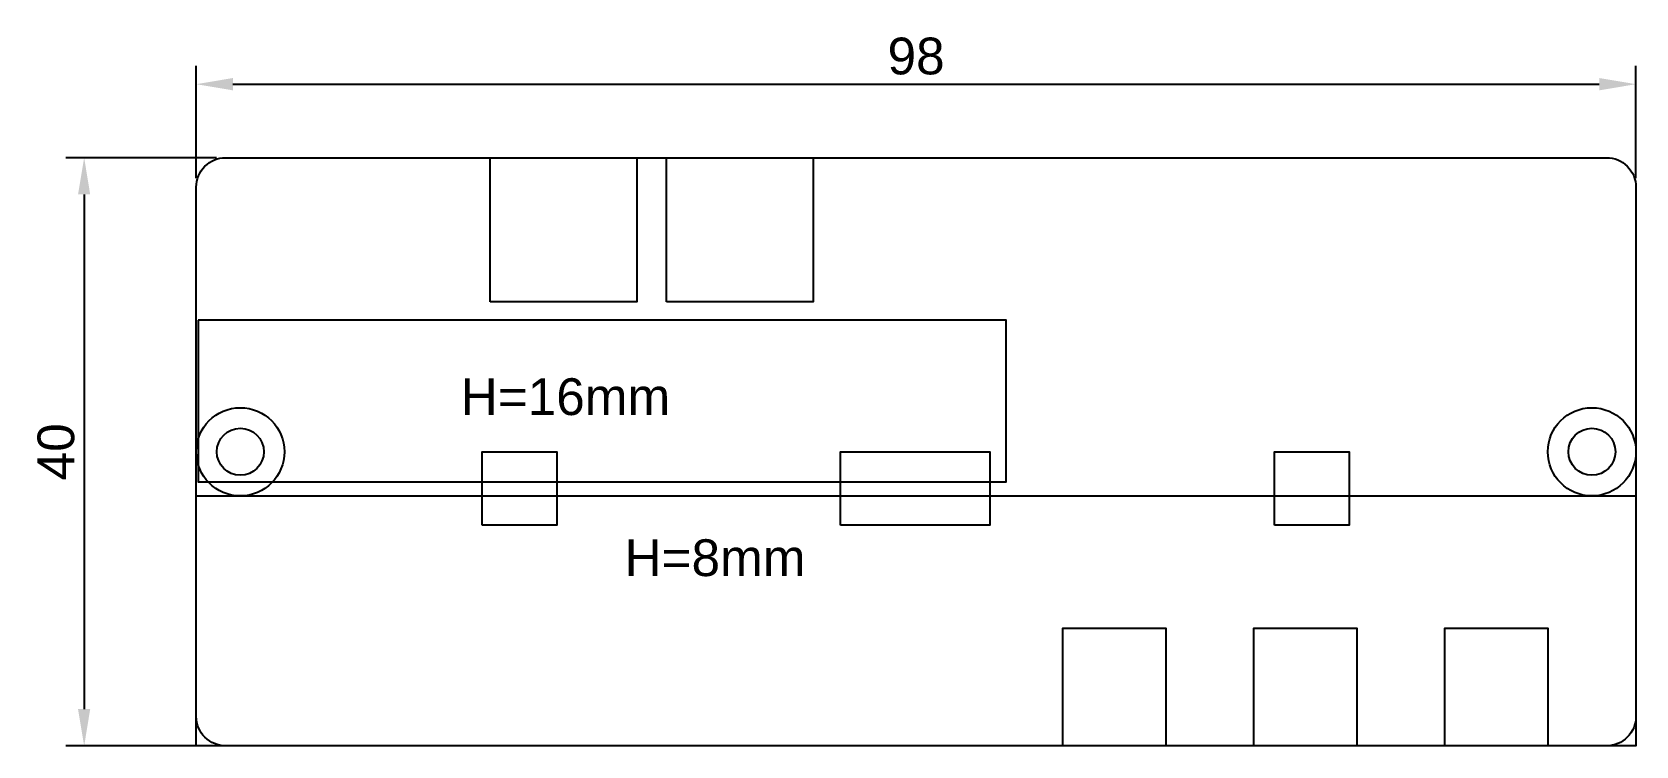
# Model space of a CAD drawing. Extents: x -11 to 98, y 0 to 49.
import ezdxf

# ---------------------------------------------------------------- set-up
doc = ezdxf.new("R2010")
doc.units = 0
doc.layers.get('0').update_dxf_attribs({"linetype": 'CONTINUOUS'})
doc.layers.get('DEFPOINTS').update_dxf_attribs({"linetype": 'CONTINUOUS'})
doc.styles.get("Standard").update_dxf_attribs({"font": 'arial.ttf'})
doc.dimstyles.new('ISO-25', dxfattribs={"dimtxt": 2.5, "dimasz": 2.5, "dimexe": 1.25, "dimexo": 0.625, "dimtad": 1, "dimtxsty": 'STANDARD', "dimcen": 2.5, "dimazin": 3, "dimtfac": 1, "dimtmove": 0, "dimatfit": 3})

# ---------------------------------------------------------------- blocks, each defined once
blk = doc.blocks.new('*D6')
at = {"color": 0}
for p, q in [((0, 38.62), (0, 46.25)), ((98, 38.62), (98, 46.25)), ((2.5, 45), (95.5, 45))]:
    blk.add_line(p, q, dxfattribs=at)
for points in [[(2.5, 45.42), (2.5, 44.58), (0, 45)], [(95.5, 44.58), (95.5, 45.42), (98, 45)]]:
    blk.add_solid(points, dxfattribs=at)
at = {"layer": 'DEFPOINTS', "color": 0}
for p in [(98, 45), (0, 38), (98, 38)]:
    blk.add_point(p, dxfattribs=at)
at = {"color": 0, "insert": (49, 46.9), "char_height": 2.5, "attachment_point": 5}
blk.add_mtext('98', dxfattribs=at)
blk = doc.blocks.new('*D7')
at = {"color": 0}
for p, q in [((1.38, 40), (-8.88, 40)), ((-7.63, 37.5), (-7.63, 2.5)), ((1.38, 0), (-8.88, 0))]:
    blk.add_line(p, q, dxfattribs=at)
for points in [[(-7.22, 37.5), (-8.05, 37.5), (-7.63, 40)], [(-8.05, 2.5), (-7.22, 2.5), (-7.63, 0)]]:
    blk.add_solid(points, dxfattribs=at)
at = {"layer": 'DEFPOINTS', "color": 0}
for p in [(2, 40), (-7.63, 0), (2, 0)]:
    blk.add_point(p, dxfattribs=at)
at = {"color": 0, "insert": (-9.54, 20), "char_height": 2.5, "attachment_point": 5, "rotation": 90}
blk.add_mtext('40', dxfattribs=at)

msp = doc.modelspace()

# ---------------------------------------------------------------- linework, layer by layer
msp.add_lwpolyline([(0, 2), (0, 38, -0.4142136), (2, 40), (96, 40, -0.4142136), (98, 38), (98, 2, -0.4142136), (96, 0), (2, 0, -0.4142136)], format="xyb", close=True)
for points in [[(20, 30.2), (20, 40), (30, 40), (30, 30.2)], [(32, 30.2), (32, 40), (42, 40), (42, 30.2)], [(0.124, 28.955), (0.124, 17.955), (55.124, 17.955), (55.124, 28.955)], [(19.46, 15), (19.46, 20), (24.54, 20), (24.54, 15)], [(43.86, 15), (43.86, 20), (54.02, 20), (54.02, 15)], [(73.4, 15), (73.4, 20), (78.48, 20), (78.48, 15)], [(0, 0), (0, 17), (98, 17), (98, 0)], [(59, 0), (59, 8), (66, 8), (66, 0)], [(72, 0), (72, 8), (79, 8), (79, 0)], [(85, 0), (85, 8), (92, 8), (92, 0)]]:
    msp.add_lwpolyline(points, close=True)
for centre, radius in [((3, 20), 3), ((95, 20), 3), ((3, 20), 1.6), ((95, 20), 1.6)]:
    msp.add_circle(centre, radius)

# ---------------------------------------------------------------- texts
at = {"char_height": 2.5, "attachment_point": 1}
for s, insert, width in [('{H=16mm}', (18, 25), 26), ('{H=8mm}', (29.153, 14.048), 31)]:
    msp.add_mtext(s, dxfattribs=dict(at, insert=insert, width=width))

# ---------------------------------------------------------------- dimensions: what is measured, and where the dimension line sits
for p1, p2, distance, picture, middle in [((0, 38), (98, 38), 7, '*D6', (49, 46.901)), ((2, 40), (2, 0), -9.635, '*D7', (-9.536, 20))]:
    dim = msp.add_aligned_dim(p1=p1, p2=p2, distance=distance, dimstyle='ISO-25', override={"dimlfac": 1})
    dim.commit()
    dim.dimension.update_dxf_attribs({"geometry": picture, "text_midpoint": middle})

doc.saveas('drawing.dxf')
